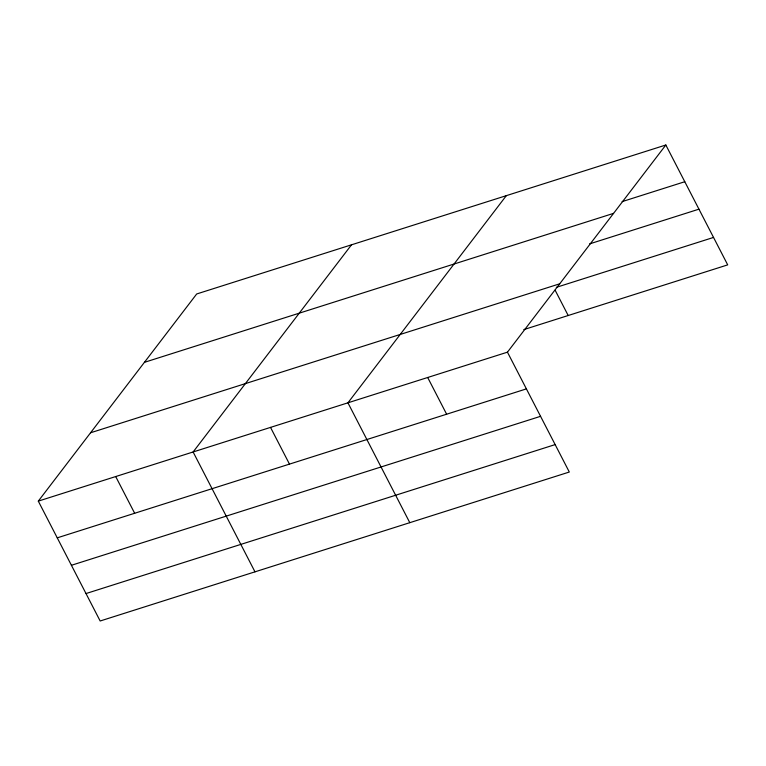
<?xml version="1.0" encoding="UTF-8"?>
<svg xmlns="http://www.w3.org/2000/svg" width="766" height="766" viewBox="0 0 766 766"><rect width="100%" height="100%" fill="white"/><g stroke="black" fill="none" stroke-linecap="round" stroke-linejoin="round"><path stroke-width="1.15" d="M665.836 145.004L507.446 352.168L569.31 472.028L100.164 620.996L38.3 501.127L196.69 293.972L665.836 145.004L727.7 264.873L523.791 329.61M351.508 244.814L193.118 451.978L254.982 571.838M506.326 195.656L347.936 402.82L409.8 522.68M622.126 201.621L684.785 181.724M144.42 362.337L613.566 213.369M589.571 243.894L698.946 209.166M90.57 432.771L559.716 283.803M556.308 287.355L713.539 237.431M38.3 501.127L507.446 352.168M57.249 537.847L526.395 388.889M71.41 565.289L540.557 416.321M86.003 593.554L555.149 444.596M555.12 290.19L568.19 315.515M427.687 377.494L446.635 414.215M270.522 427.399L289.481 464.11M115.704 476.557L134.663 513.268"/></g></svg>
